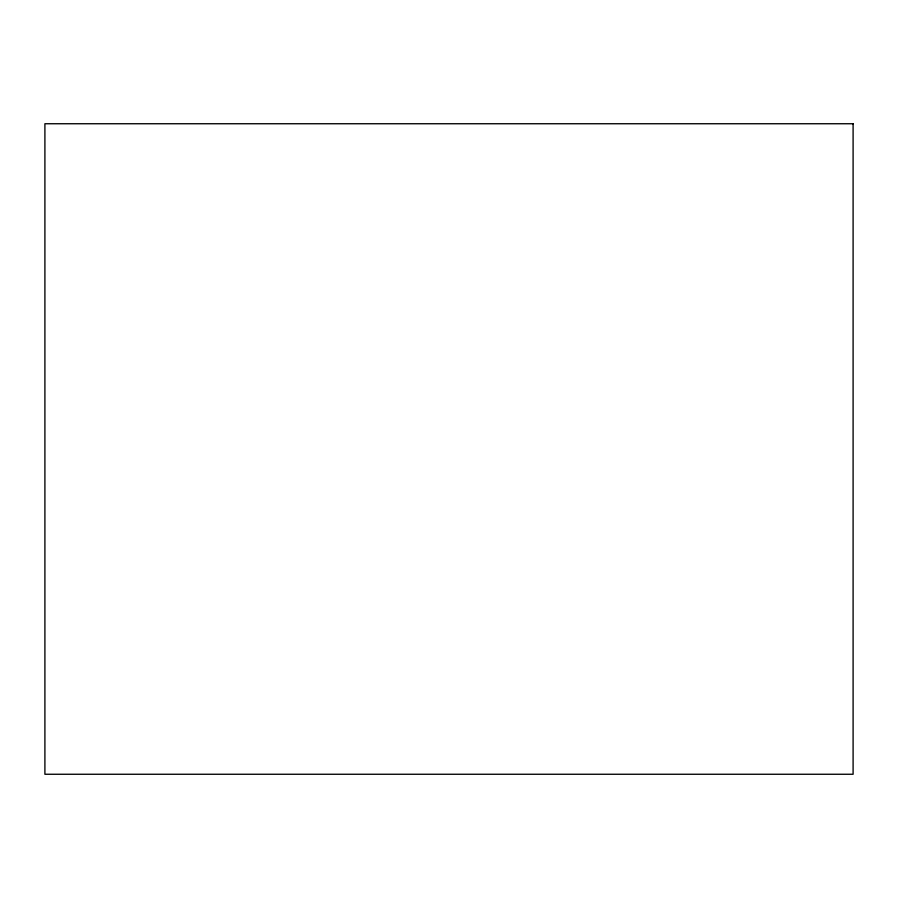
<?xml version="1.0" encoding="UTF-8"?>
<svg xmlns="http://www.w3.org/2000/svg" width="898" height="898" viewBox="0 0 898 898"><rect width="100%" height="100%" fill="white"/><g stroke="black" fill="none" stroke-linecap="round" stroke-linejoin="round"><path stroke-width="1.35" d="M853.1 123.744L44.9 123.744L44.9 774.256L853.1 774.256L853.1 123.744"/></g></svg>
